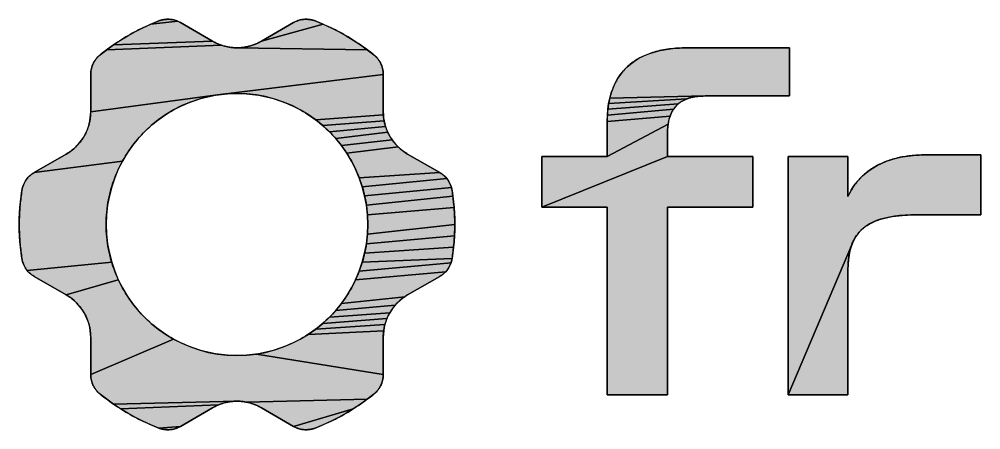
# Model space of a CAD drawing. Header units: millimetres. Extents: x 0 to 594, y 0 to 420.
# Drawn here: x 479.06 to 498.77, y 73.71 to 82.11 of the extents above; entities that cross this region are included whole.
import ezdxf

# ---------------------------------------------------------------- set-up
doc = ezdxf.new("R2010")
doc.units = ezdxf.units.MM
doc.header["$LTSCALE"] = 32.67
doc.layers.get('0').update_dxf_attribs({"linetype": 'CONTINUOUS'})

msp = doc.modelspace()

# ---------------------------------------------------------------- hatches: boundary and pattern name
at = {"linetype": 'CONTINUOUS'}
for points in [[(482.361, 82.041), (483.022, 81.66), (480.993, 81.587), (481.137, 81.683), (481.286, 81.773), (481.439, 81.857), (481.595, 81.936), (481.754, 82.008), (482.306, 82.069), (482.334, 82.056)], [(482.067, 82.108), (482.097, 82.11), (482.128, 82.109), (482.158, 82.107), (482.188, 82.103), (482.218, 82.097), (482.248, 82.09), (482.277, 82.08), (482.306, 82.069), (481.754, 82.008), (481.917, 82.075), (481.946, 82.085), (481.976, 82.094), (482.006, 82.1), (482.036, 82.105)], [(484.947, 82.11), (484.977, 82.108), (485.008, 82.105), (485.038, 82.1), (485.068, 82.094), (485.098, 82.085), (485.127, 82.075), (485.29, 82.008), (484.022, 81.66), (484.683, 82.041), (484.711, 82.056), (484.739, 82.069), (484.767, 82.08), (484.796, 82.09), (484.826, 82.097), (484.856, 82.103), (484.886, 82.107), (484.917, 82.109)], [(485.907, 81.683), (486.052, 81.587), (486.193, 81.486), (483.522, 81.526), (483.587, 81.528), (483.651, 81.534), (483.715, 81.545), (483.779, 81.559), (483.841, 81.578), (483.903, 81.601), (483.963, 81.629), (484.022, 81.66), (485.29, 82.008), (485.45, 81.936), (485.606, 81.857), (485.758, 81.773)], [(483.141, 81.601), (483.203, 81.578), (480.852, 81.486), (480.993, 81.587), (483.022, 81.66), (483.081, 81.629)], [(483.522, 81.526), (486.193, 81.486), (486.329, 81.379), (486.353, 81.359), (486.375, 81.338), (486.396, 81.315), (486.415, 81.292), (486.433, 81.267), (486.449, 81.241), (486.464, 81.215), (486.477, 81.187), (486.489, 81.159), (486.499, 81.13), (486.507, 81.101), (486.513, 81.071), (486.518, 81.041), (486.521, 81.01), (486.521, 80.979), (483.126, 80.561), (480.523, 80.217), (480.523, 80.979), (480.524, 81.01), (480.526, 81.041), (480.531, 81.071), (480.537, 81.101), (480.546, 81.13), (480.555, 81.159), (480.567, 81.187), (480.58, 81.215), (480.595, 81.241), (480.611, 81.267), (480.629, 81.292), (480.649, 81.315), (480.669, 81.338), (480.692, 81.359), (480.715, 81.379), (480.852, 81.486), (483.203, 81.578), (483.265, 81.559), (483.329, 81.545), (483.393, 81.534), (483.457, 81.528)], [(492.598, 81.521), (492.746, 81.524), (494.851, 81.524), (494.851, 80.539), (493.123, 80.539), (491.166, 80.494), (491.196, 80.601), (491.232, 80.702), (491.275, 80.798), (491.324, 80.888), (491.381, 80.973), (491.444, 81.052), (491.514, 81.126), (491.59, 81.193), (491.674, 81.255), (491.765, 81.31), (491.863, 81.359), (491.968, 81.403), (492.079, 81.439), (492.198, 81.47), (492.324, 81.493), (492.458, 81.51)], [(483.522, 80.59), (483.322, 80.583), (483.126, 80.561), (486.521, 80.979), (486.521, 80.217), (486.523, 80.154), (485.136, 80.05), (484.983, 80.158), (484.821, 80.255), (484.653, 80.341), (484.478, 80.415), (484.297, 80.476), (484.11, 80.525), (483.919, 80.561), (483.722, 80.583)], [(482.223, 80.255), (482.062, 80.158), (481.908, 80.05), (481.762, 79.932), (481.626, 79.804), (481.498, 79.667), (481.38, 79.522), (481.272, 79.368), (481.175, 79.207), (479.363, 78.969), (480.023, 79.351), (480.076, 79.384), (480.127, 79.42), (480.175, 79.459), (480.22, 79.5), (480.263, 79.544), (480.303, 79.591), (480.339, 79.64), (480.373, 79.691), (480.404, 79.743), (480.431, 79.798), (480.455, 79.854), (480.475, 79.912), (480.492, 79.971), (480.505, 80.031), (480.515, 80.092), (480.521, 80.154), (480.523, 80.217), (483.126, 80.561), (482.934, 80.525), (482.748, 80.476), (482.567, 80.415), (482.392, 80.341)], [(492.609, 80.406), (492.569, 80.376), (491.127, 80.266), (491.143, 80.383), (492.747, 80.48), (492.698, 80.458), (492.651, 80.434)], [(492.801, 80.498), (492.747, 80.48), (491.143, 80.383), (491.166, 80.494), (493.123, 80.539), (493.051, 80.537), (492.983, 80.532), (492.918, 80.524), (492.858, 80.512)], [(492.423, 80.177), (492.403, 80.128), (491.114, 80.017), (491.117, 80.144), (492.472, 80.266), (492.446, 80.223)], [(492.501, 80.305), (492.472, 80.266), (491.117, 80.144), (491.127, 80.266), (492.569, 80.376), (492.533, 80.342)], [(486.529, 80.092), (486.539, 80.031), (485.282, 79.932), (485.136, 80.05), (486.523, 80.154)], [(492.373, 80.022), (492.363, 79.965), (491.114, 79.303), (491.114, 80.017), (492.403, 80.128), (492.387, 80.077)], [(486.552, 79.971), (486.569, 79.912), (485.419, 79.804), (485.282, 79.932), (486.539, 80.031)], [(486.59, 79.854), (486.613, 79.798), (485.546, 79.667), (485.419, 79.804), (486.569, 79.912)], [(492.35, 79.776), (492.35, 79.303), (489.772, 78.26), (489.772, 79.303), (491.114, 79.303), (492.363, 79.965), (492.356, 79.905), (492.351, 79.842)], [(486.671, 79.691), (486.705, 79.64), (485.664, 79.522), (485.546, 79.667), (486.613, 79.798), (486.641, 79.743)], [(486.781, 79.544), (486.824, 79.5), (485.772, 79.368), (485.664, 79.522), (486.705, 79.64), (486.741, 79.591)], [(486.968, 79.384), (487.021, 79.351), (487.682, 78.969), (486.029, 78.863), (485.955, 79.038), (485.869, 79.207), (485.772, 79.368), (486.824, 79.5), (486.869, 79.459), (486.917, 79.42)], [(494.098, 79.303), (494.098, 78.26), (492.35, 78.26), (492.35, 74.417), (491.114, 74.417), (491.114, 78.26), (489.772, 78.26), (492.35, 79.303)], [(497.507, 79.329), (497.634, 79.332), (498.773, 79.332), (498.773, 78.106), (497.469, 78.106), (497.342, 78.104), (497.222, 78.098), (497.109, 78.089), (497.002, 78.076), (496.902, 78.06), (496.808, 78.039), (496.72, 78.015), (496.638, 77.987), (496.562, 77.955), (496.492, 77.919), (496.427, 77.879), (496.369, 77.835), (496.311, 77.783), (496.259, 77.726), (496.213, 77.663), (496.174, 77.596), (496.14, 77.524), (494.823, 74.417), (494.823, 79.303), (496.05, 79.303), (496.05, 78.482), (496.079, 78.542), (496.115, 78.608), (496.159, 78.678), (496.213, 78.752), (496.276, 78.827), (496.35, 78.902), (496.413, 78.958), (496.483, 79.012), (496.56, 79.064), (496.645, 79.113), (496.738, 79.159), (496.838, 79.201), (496.947, 79.238), (497.066, 79.27), (497.167, 79.292), (497.274, 79.309), (497.387, 79.321)], [(481.089, 79.038), (481.015, 78.863), (480.953, 78.682), (480.905, 78.496), (480.869, 78.304), (480.847, 78.108), (480.84, 77.908), (480.847, 77.707), (480.869, 77.511), (480.905, 77.32), (480.953, 77.133), (479.223, 76.964), (479.204, 76.989), (479.187, 77.014), (479.171, 77.04), (479.157, 77.067), (479.145, 77.095), (479.134, 77.123), (479.125, 77.153), (479.117, 77.183), (479.111, 77.213), (479.095, 77.327), (479.082, 77.441), (479.071, 77.557), (479.063, 77.673), (479.059, 77.79), (479.057, 77.908), (479.059, 78.025), (479.063, 78.142), (479.071, 78.259), (479.082, 78.374), (479.095, 78.488), (479.111, 78.602), (479.117, 78.633), (479.125, 78.663), (479.134, 78.692), (479.145, 78.721), (479.157, 78.748), (479.171, 78.775), (479.187, 78.801), (479.204, 78.827), (479.223, 78.851), (479.243, 78.874), (479.264, 78.895), (479.287, 78.916), (479.311, 78.935), (479.336, 78.953), (479.363, 78.969), (481.175, 79.207)], [(487.802, 78.874), (487.822, 78.851), (486.091, 78.682), (486.029, 78.863), (487.682, 78.969), (487.708, 78.953), (487.734, 78.935), (487.758, 78.916), (487.78, 78.895)], [(487.911, 78.692), (487.92, 78.663), (486.14, 78.496), (486.091, 78.682), (487.822, 78.851), (487.84, 78.827), (487.858, 78.801), (487.873, 78.775), (487.887, 78.748), (487.9, 78.721)], [(487.933, 78.602), (487.949, 78.488), (486.175, 78.304), (486.14, 78.496), (487.92, 78.663), (487.927, 78.633)], [(487.963, 78.374), (487.973, 78.259), (486.197, 78.108), (486.175, 78.304), (487.949, 78.488)], [(487.981, 78.142), (487.986, 78.025), (487.987, 77.908), (486.197, 77.707), (486.204, 77.908), (486.197, 78.108), (487.973, 78.259)], [(487.986, 77.79), (487.981, 77.673), (486.175, 77.511), (486.197, 77.707), (487.987, 77.908)], [(487.973, 77.557), (487.963, 77.441), (486.14, 77.32), (486.175, 77.511), (487.981, 77.673)], [(496.05, 76.985), (496.05, 74.417), (494.823, 74.417), (496.14, 77.524), (496.112, 77.447), (496.089, 77.365), (496.072, 77.278), (496.06, 77.186), (496.052, 77.088)], [(487.949, 77.327), (487.933, 77.213), (486.091, 77.133), (486.14, 77.32), (487.963, 77.441)], [(480.953, 77.133), (481.015, 76.952), (481.089, 76.777), (480.023, 76.465), (479.363, 76.846), (479.336, 76.862), (479.311, 76.88), (479.287, 76.899), (479.264, 76.92), (479.243, 76.941), (479.223, 76.964)], [(487.822, 76.964), (487.802, 76.941), (485.955, 76.777), (486.029, 76.952), (487.911, 77.123), (487.9, 77.095), (487.887, 77.067), (487.873, 77.04), (487.858, 77.014), (487.84, 76.989)], [(487.92, 77.153), (487.911, 77.123), (486.029, 76.952), (486.091, 77.133), (487.933, 77.213), (487.927, 77.183)], [(487.682, 76.846), (487.021, 76.465), (486.965, 76.429), (485.664, 76.293), (485.772, 76.447), (485.869, 76.608), (485.955, 76.777), (487.802, 76.941), (487.78, 76.92), (487.758, 76.899), (487.734, 76.88), (487.708, 76.862)], [(481.175, 76.608), (481.272, 76.447), (481.38, 76.293), (481.498, 76.148), (481.626, 76.011), (481.762, 75.883), (481.908, 75.765), (482.062, 75.657), (482.223, 75.56), (480.523, 74.837), (480.523, 75.599), (480.52, 75.665), (480.514, 75.731), (480.503, 75.796), (480.488, 75.86), (480.469, 75.922), (480.446, 75.983), (480.419, 76.042), (480.389, 76.099), (480.355, 76.154), (480.317, 76.206), (480.276, 76.256), (480.231, 76.304), (480.184, 76.349), (480.133, 76.391), (480.079, 76.429), (480.023, 76.465), (481.089, 76.777)], [(486.813, 76.304), (486.768, 76.256), (485.546, 76.148), (485.664, 76.293), (486.965, 76.429), (486.911, 76.391), (486.86, 76.349)], [(486.69, 76.154), (486.655, 76.099), (485.419, 76.011), (485.546, 76.148), (486.768, 76.256), (486.727, 76.206)], [(486.575, 75.922), (486.556, 75.86), (485.136, 75.765), (485.282, 75.883), (486.598, 75.983)], [(486.625, 76.042), (486.598, 75.983), (485.282, 75.883), (485.419, 76.011), (486.655, 76.099)], [(486.524, 75.665), (486.521, 75.599), (486.521, 74.837), (483.919, 75.254), (484.11, 75.29), (484.297, 75.339), (484.478, 75.4), (484.653, 75.475), (484.821, 75.56), (484.983, 75.657), (486.53, 75.731)], [(486.541, 75.796), (486.53, 75.731), (484.983, 75.657), (485.136, 75.765), (486.556, 75.86)], [(483.522, 75.225), (483.722, 75.233), (483.919, 75.254), (486.521, 74.837), (486.521, 74.805), (486.518, 74.775), (486.513, 74.744), (486.507, 74.714), (486.499, 74.685), (486.489, 74.656), (486.477, 74.628), (486.464, 74.601), (486.449, 74.574), (486.433, 74.548), (486.415, 74.524), (486.396, 74.5), (486.375, 74.477), (486.353, 74.456), (486.329, 74.436), (486.193, 74.329), (483.715, 74.271), (483.651, 74.281), (483.587, 74.287), (483.522, 74.29), (480.993, 74.228), (480.852, 74.329), (480.715, 74.436), (480.692, 74.456), (480.669, 74.477), (480.649, 74.5), (480.629, 74.524), (480.611, 74.548), (480.595, 74.574), (480.58, 74.601), (480.567, 74.628), (480.555, 74.656), (480.546, 74.685), (480.537, 74.714), (480.531, 74.744), (480.526, 74.775), (480.524, 74.805), (480.523, 74.837), (482.223, 75.56), (482.392, 75.475), (482.567, 75.4), (482.748, 75.339), (482.934, 75.29), (483.126, 75.254), (483.322, 75.233)], [(483.715, 74.271), (486.193, 74.329), (486.052, 74.228), (485.907, 74.133), (484.683, 73.774), (484.022, 74.156), (483.963, 74.187), (483.903, 74.214), (483.841, 74.237), (483.779, 74.256)], [(483.203, 74.237), (483.141, 74.214), (481.137, 74.133), (480.993, 74.228), (483.522, 74.29), (483.457, 74.287), (483.393, 74.281), (483.329, 74.271), (483.265, 74.256)], [(483.022, 74.156), (482.361, 73.774), (481.917, 73.74), (481.754, 73.807), (481.595, 73.879), (481.439, 73.958), (481.286, 74.042), (481.137, 74.133), (483.141, 74.214), (483.081, 74.187)], [(485.29, 73.807), (485.127, 73.74), (485.098, 73.73), (485.068, 73.722), (485.038, 73.715), (485.008, 73.71), (484.977, 73.707), (484.947, 73.705), (484.917, 73.706), (484.886, 73.708), (484.856, 73.712), (484.826, 73.718), (484.796, 73.725), (484.767, 73.735), (484.739, 73.746), (484.711, 73.759), (484.683, 73.774), (485.907, 74.133), (485.758, 74.042), (485.606, 73.958), (485.45, 73.879)], [(482.306, 73.746), (482.277, 73.735), (482.248, 73.725), (482.218, 73.718), (482.188, 73.712), (482.158, 73.708), (482.128, 73.706), (482.097, 73.705), (482.067, 73.707), (482.036, 73.71), (482.006, 73.715), (481.976, 73.722), (481.946, 73.73), (481.917, 73.74), (482.361, 73.774), (482.334, 73.759)]]:
    msp.add_hatch(color=7, dxfattribs=at).paths.add_polyline_path(points)

# ---------------------------------------------------------------- linework, layer by layer
at = {"color": 7, "linetype": 'CONTINUOUS'}
for p, q in [((483.022, 81.66), (482.361, 82.041)), ((484.683, 82.041), (484.022, 81.66)), ((494.851, 81.524), (492.746, 81.524)), ((494.851, 80.539), (494.851, 81.524)), ((480.523, 80.979), (480.523, 80.217)), ((486.521, 80.217), (486.521, 80.979)), ((493.123, 80.539), (494.851, 80.539)), ((491.114, 80.017), (491.114, 79.303)), ((492.35, 79.303), (492.35, 79.776)), ((480.023, 79.351), (479.363, 78.969)), ((487.682, 78.969), (487.021, 79.351)), ((491.114, 79.303), (489.772, 79.303)), ((489.772, 79.303), (489.772, 78.26)), ((494.098, 79.303), (492.35, 79.303)), ((494.098, 78.26), (494.098, 79.303)), ((496.05, 79.303), (494.823, 79.303)), ((494.823, 79.303), (494.823, 74.417)), ((496.05, 78.482), (496.05, 79.303)), ((498.773, 79.332), (497.634, 79.332)), ((498.773, 78.106), (498.773, 79.332)), ((489.772, 78.26), (491.114, 78.26)), ((491.114, 78.26), (491.114, 74.417)), ((492.35, 78.26), (494.098, 78.26)), ((492.35, 74.417), (492.35, 78.26)), ((497.469, 78.106), (498.773, 78.106)), ((496.05, 74.417), (496.05, 76.985)), ((479.363, 76.846), (480.023, 76.465)), ((487.021, 76.465), (487.682, 76.846)), ((480.523, 75.599), (480.523, 74.837)), ((486.521, 74.837), (486.521, 75.599)), ((491.114, 74.417), (492.35, 74.417)), ((494.823, 74.417), (496.05, 74.417)), ((482.361, 73.774), (483.022, 74.156)), ((484.022, 74.156), (484.683, 73.774))]:
    msp.add_line(p, q, dxfattribs=at)
for points in [[(481.917, 82.075), (481.87, 82.056), (481.823, 82.038), (481.777, 82.018), (481.731, 81.998), (481.685, 81.978), (481.64, 81.957), (481.595, 81.936), (481.55, 81.914), (481.505, 81.892), (481.461, 81.869), (481.417, 81.846), (481.373, 81.822), (481.329, 81.798), (481.286, 81.773), (481.243, 81.748), (481.201, 81.722), (481.158, 81.696), (481.117, 81.669), (481.075, 81.642), (481.034, 81.615), (480.993, 81.587), (480.952, 81.559), (480.912, 81.53), (480.872, 81.501), (480.832, 81.471), (480.793, 81.441), (480.754, 81.41), (480.715, 81.379)], [(482.361, 82.041), (483.022, 81.66), (480.993, 81.587), (481.137, 81.683), (481.286, 81.773), (481.439, 81.857), (481.595, 81.936), (481.754, 82.008), (482.306, 82.069), (482.334, 82.056), (482.361, 82.041)], [(482.067, 82.108), (482.097, 82.11), (482.128, 82.109), (482.158, 82.107), (482.188, 82.103), (482.218, 82.097), (482.248, 82.09), (482.277, 82.08), (482.306, 82.069), (481.754, 82.008), (481.917, 82.075), (481.946, 82.085), (481.976, 82.094), (482.006, 82.1), (482.036, 82.105), (482.067, 82.108)], [(482.361, 82.041), (482.353, 82.046), (482.344, 82.051), (482.336, 82.055), (482.327, 82.059), (482.318, 82.063), (482.309, 82.067), (482.3, 82.071), (482.291, 82.075), (482.282, 82.078), (482.273, 82.081), (482.264, 82.084), (482.255, 82.087), (482.246, 82.09), (482.237, 82.093), (482.228, 82.095), (482.218, 82.097), (482.209, 82.099), (482.2, 82.101), (482.19, 82.103), (482.181, 82.104), (482.171, 82.105), (482.162, 82.107), (482.152, 82.108), (482.143, 82.108), (482.133, 82.109), (482.124, 82.109), (482.114, 82.11), (482.105, 82.11), (482.095, 82.11), (482.086, 82.109), (482.076, 82.109), (482.067, 82.108), (482.057, 82.108), (482.048, 82.107), (482.038, 82.106), (482.029, 82.104), (482.019, 82.103), (482.01, 82.101), (482, 82.099), (481.991, 82.097), (481.982, 82.095), (481.972, 82.093), (481.963, 82.09), (481.954, 82.087), (481.944, 82.085), (481.935, 82.081), (481.926, 82.078), (481.917, 82.075)], [(484.947, 82.11), (484.977, 82.108), (485.008, 82.105), (485.038, 82.1), (485.068, 82.094), (485.098, 82.085), (485.127, 82.075), (485.29, 82.008), (484.022, 81.66), (484.683, 82.041), (484.711, 82.056), (484.739, 82.069), (484.767, 82.08), (484.796, 82.09), (484.826, 82.097), (484.856, 82.103), (484.886, 82.107), (484.917, 82.109), (484.947, 82.11)], [(485.127, 82.075), (485.118, 82.078), (485.109, 82.081), (485.1, 82.085), (485.091, 82.087), (485.081, 82.09), (485.072, 82.093), (485.063, 82.095), (485.053, 82.097), (485.044, 82.099), (485.034, 82.101), (485.025, 82.103), (485.015, 82.104), (485.006, 82.106), (484.997, 82.107), (484.987, 82.108), (484.977, 82.108), (484.968, 82.109), (484.958, 82.109), (484.949, 82.11), (484.939, 82.11), (484.93, 82.11), (484.92, 82.109), (484.911, 82.109), (484.901, 82.108), (484.892, 82.108), (484.882, 82.107), (484.873, 82.105), (484.863, 82.104), (484.854, 82.103), (484.845, 82.101), (484.835, 82.099), (484.826, 82.097), (484.817, 82.095), (484.808, 82.093), (484.798, 82.09), (484.789, 82.087), (484.78, 82.084), (484.771, 82.081), (484.762, 82.078), (484.753, 82.075), (484.744, 82.071), (484.735, 82.067), (484.726, 82.063), (484.718, 82.059), (484.709, 82.055), (484.7, 82.051), (484.692, 82.046), (484.683, 82.041)], [(486.329, 81.379), (486.291, 81.41), (486.252, 81.441), (486.212, 81.471), (486.173, 81.501), (486.133, 81.53), (486.092, 81.559), (486.052, 81.587), (486.011, 81.615), (485.969, 81.642), (485.928, 81.669), (485.886, 81.696), (485.844, 81.722), (485.801, 81.748), (485.758, 81.773), (485.715, 81.798), (485.671, 81.822), (485.628, 81.846), (485.584, 81.869), (485.539, 81.892), (485.495, 81.914), (485.45, 81.936), (485.404, 81.957), (485.359, 81.978), (485.313, 81.998), (485.267, 82.018), (485.221, 82.038), (485.174, 82.056), (485.127, 82.075)], [(485.907, 81.683), (486.052, 81.587), (486.193, 81.486), (483.522, 81.526), (483.587, 81.528), (483.651, 81.534), (483.715, 81.545), (483.779, 81.559), (483.841, 81.578), (483.903, 81.601), (483.963, 81.629), (484.022, 81.66), (485.29, 82.008), (485.45, 81.936), (485.606, 81.857), (485.758, 81.773), (485.907, 81.683)], [(483.141, 81.601), (483.203, 81.578), (480.852, 81.486), (480.993, 81.587), (483.022, 81.66), (483.081, 81.629), (483.141, 81.601)], [(484.022, 81.66), (484.004, 81.65), (483.987, 81.64), (483.969, 81.631), (483.951, 81.622), (483.933, 81.614), (483.914, 81.606), (483.896, 81.598), (483.877, 81.591), (483.859, 81.584), (483.84, 81.578), (483.821, 81.572), (483.802, 81.566), (483.783, 81.561), (483.764, 81.556), (483.745, 81.551), (483.726, 81.547), (483.707, 81.543), (483.688, 81.54), (483.668, 81.537), (483.649, 81.534), (483.629, 81.532), (483.61, 81.53), (483.59, 81.528), (483.571, 81.527), (483.551, 81.526), (483.532, 81.526), (483.512, 81.526), (483.493, 81.526), (483.473, 81.527), (483.454, 81.528), (483.434, 81.53), (483.415, 81.532), (483.395, 81.534), (483.376, 81.537), (483.357, 81.54), (483.337, 81.543), (483.318, 81.547), (483.299, 81.551), (483.28, 81.556), (483.261, 81.561), (483.242, 81.566), (483.223, 81.572), (483.204, 81.578), (483.185, 81.584), (483.167, 81.591), (483.148, 81.598), (483.13, 81.606), (483.112, 81.614), (483.093, 81.622), (483.075, 81.631), (483.058, 81.64), (483.04, 81.65), (483.022, 81.66)], [(483.522, 81.526), (486.193, 81.486), (486.329, 81.379), (486.353, 81.359), (486.375, 81.338), (486.396, 81.315), (486.415, 81.292), (486.433, 81.267), (486.449, 81.241), (486.464, 81.215), (486.477, 81.187), (486.489, 81.159), (486.499, 81.13), (486.507, 81.101), (486.513, 81.071), (486.518, 81.041), (486.521, 81.01), (486.521, 80.979), (483.126, 80.561), (480.523, 80.217), (480.523, 80.979), (480.524, 81.01), (480.526, 81.041), (480.531, 81.071), (480.537, 81.101), (480.546, 81.13), (480.555, 81.159), (480.567, 81.187), (480.58, 81.215), (480.595, 81.241), (480.611, 81.267), (480.629, 81.292), (480.649, 81.315), (480.669, 81.338), (480.692, 81.359), (480.715, 81.379), (480.852, 81.486), (483.203, 81.578), (483.265, 81.559), (483.329, 81.545), (483.393, 81.534), (483.457, 81.528), (483.522, 81.526)], [(492.746, 81.524), (492.699, 81.524), (492.652, 81.523), (492.607, 81.521), (492.561, 81.519), (492.517, 81.516), (492.473, 81.512), (492.431, 81.507), (492.388, 81.502), (492.347, 81.497), (492.306, 81.49), (492.266, 81.483), (492.227, 81.476), (492.188, 81.467), (492.15, 81.458), (492.113, 81.449), (492.076, 81.438), (492.04, 81.427), (492.005, 81.416), (491.971, 81.404), (491.937, 81.391), (491.904, 81.377), (491.871, 81.363), (491.84, 81.349), (491.809, 81.333), (491.779, 81.318), (491.749, 81.301), (491.72, 81.284), (491.692, 81.266), (491.664, 81.248), (491.638, 81.229), (491.611, 81.21), (491.586, 81.189), (491.561, 81.169), (491.537, 81.147), (491.514, 81.126), (491.491, 81.103), (491.469, 81.08), (491.447, 81.057), (491.427, 81.032), (491.407, 81.008), (491.387, 80.982), (491.369, 80.957), (491.351, 80.93), (491.333, 80.903), (491.317, 80.876), (491.301, 80.848), (491.285, 80.819), (491.271, 80.79), (491.257, 80.76), (491.243, 80.73), (491.231, 80.699), (491.219, 80.668), (491.207, 80.636), (491.197, 80.604), (491.187, 80.571), (491.177, 80.538), (491.168, 80.504), (491.16, 80.469), (491.153, 80.434), (491.146, 80.399), (491.14, 80.363), (491.135, 80.326), (491.13, 80.29), (491.126, 80.252), (491.122, 80.214), (491.119, 80.176), (491.117, 80.137), (491.115, 80.098), (491.114, 80.058), (491.114, 80.017)], [(492.598, 81.521), (492.746, 81.524), (494.851, 81.524), (494.851, 80.539), (493.123, 80.539), (491.166, 80.494), (491.196, 80.601), (491.232, 80.702), (491.275, 80.798), (491.324, 80.888), (491.381, 80.973), (491.444, 81.052), (491.514, 81.126), (491.59, 81.193), (491.674, 81.255), (491.765, 81.31), (491.863, 81.359), (491.968, 81.403), (492.079, 81.439), (492.198, 81.47), (492.324, 81.493), (492.458, 81.51), (492.598, 81.521)], [(480.715, 81.379), (480.708, 81.373), (480.7, 81.367), (480.693, 81.361), (480.686, 81.354), (480.679, 81.347), (480.672, 81.341), (480.665, 81.334), (480.659, 81.327), (480.652, 81.32), (480.646, 81.312), (480.64, 81.305), (480.634, 81.298), (480.628, 81.29), (480.622, 81.282), (480.617, 81.275), (480.611, 81.267), (480.606, 81.259), (480.601, 81.251), (480.596, 81.243), (480.591, 81.235), (480.586, 81.226), (480.582, 81.218), (480.578, 81.21), (480.573, 81.201), (480.569, 81.192), (480.565, 81.184), (480.562, 81.175), (480.558, 81.166), (480.555, 81.157), (480.552, 81.148), (480.548, 81.139), (480.546, 81.13), (480.543, 81.121), (480.54, 81.112), (480.538, 81.103), (480.536, 81.094), (480.534, 81.084), (480.532, 81.075), (480.53, 81.065), (480.528, 81.056), (480.527, 81.046), (480.526, 81.037), (480.525, 81.027), (480.524, 81.018), (480.523, 81.008), (480.523, 80.998), (480.523, 80.988), (480.523, 80.979)], [(486.521, 80.979), (486.521, 80.988), (486.521, 80.998), (486.521, 81.008), (486.52, 81.018), (486.519, 81.027), (486.518, 81.037), (486.517, 81.046), (486.516, 81.056), (486.514, 81.065), (486.512, 81.075), (486.511, 81.084), (486.508, 81.094), (486.506, 81.103), (486.504, 81.112), (486.501, 81.121), (486.499, 81.13), (486.496, 81.139), (486.493, 81.148), (486.489, 81.157), (486.486, 81.166), (486.482, 81.175), (486.479, 81.184), (486.475, 81.192), (486.471, 81.201), (486.467, 81.21), (486.462, 81.218), (486.458, 81.226), (486.453, 81.235), (486.448, 81.243), (486.443, 81.251), (486.438, 81.259), (486.433, 81.267), (486.428, 81.275), (486.422, 81.282), (486.416, 81.29), (486.41, 81.298), (486.404, 81.305), (486.398, 81.312), (486.392, 81.32), (486.386, 81.327), (486.379, 81.334), (486.372, 81.341), (486.365, 81.347), (486.359, 81.354), (486.351, 81.361), (486.344, 81.367), (486.337, 81.373), (486.329, 81.379)], [(483.522, 80.59), (483.322, 80.583), (483.126, 80.561), (486.521, 80.979), (486.521, 80.217), (486.523, 80.154), (485.136, 80.05), (484.983, 80.158), (484.821, 80.255), (484.653, 80.341), (484.478, 80.415), (484.297, 80.476), (484.11, 80.525), (483.919, 80.561), (483.722, 80.583), (483.522, 80.59)], [(482.223, 80.255), (482.062, 80.158), (481.908, 80.05), (481.762, 79.932), (481.626, 79.804), (481.498, 79.667), (481.38, 79.522), (481.272, 79.368), (481.175, 79.207), (479.363, 78.969), (480.023, 79.351), (480.076, 79.384), (480.127, 79.42), (480.175, 79.459), (480.22, 79.5), (480.263, 79.544), (480.303, 79.591), (480.339, 79.64), (480.373, 79.691), (480.404, 79.743), (480.431, 79.798), (480.455, 79.854), (480.475, 79.912), (480.492, 79.971), (480.505, 80.031), (480.515, 80.092), (480.521, 80.154), (480.523, 80.217), (483.126, 80.561), (482.934, 80.525), (482.748, 80.476), (482.567, 80.415), (482.392, 80.341), (482.223, 80.255)], [(480.84, 77.908), (480.841, 77.972), (480.843, 78.036), (480.847, 78.099), (480.852, 78.162), (480.858, 78.225), (480.866, 78.287), (480.876, 78.349), (480.887, 78.41), (480.899, 78.471), (480.913, 78.531), (480.928, 78.591), (480.944, 78.65), (480.962, 78.709), (480.98, 78.767), (481.001, 78.824), (481.022, 78.881), (481.045, 78.938), (481.069, 78.993), (481.094, 79.048), (481.12, 79.103), (481.148, 79.156), (481.176, 79.209), (481.206, 79.261), (481.237, 79.313), (481.269, 79.364), (481.302, 79.413), (481.336, 79.463), (481.372, 79.511), (481.408, 79.558), (481.445, 79.605), (481.484, 79.651), (481.523, 79.696), (481.563, 79.74), (481.605, 79.783), (481.647, 79.825), (481.69, 79.867), (481.734, 79.907), (481.779, 79.946), (481.825, 79.985), (481.871, 80.022), (481.919, 80.058), (481.967, 80.093), (482.016, 80.128), (482.066, 80.161), (482.117, 80.193), (482.168, 80.224), (482.221, 80.254), (482.274, 80.282), (482.327, 80.31), (482.382, 80.336), (482.437, 80.361), (482.492, 80.385), (482.548, 80.408), (482.605, 80.429), (482.663, 80.449), (482.721, 80.468), (482.78, 80.486), (482.839, 80.502), (482.899, 80.517), (482.959, 80.531), (483.02, 80.543), (483.081, 80.554), (483.143, 80.563), (483.205, 80.571), (483.268, 80.578), (483.331, 80.583), (483.394, 80.587), (483.458, 80.589), (483.522, 80.59)], [(483.522, 80.59), (483.586, 80.589), (483.65, 80.587), (483.714, 80.583), (483.777, 80.578), (483.84, 80.571), (483.902, 80.563), (483.963, 80.554), (484.025, 80.543), (484.086, 80.531), (484.146, 80.517), (484.206, 80.502), (484.265, 80.486), (484.323, 80.468), (484.382, 80.449), (484.439, 80.429), (484.496, 80.408), (484.552, 80.385), (484.608, 80.361), (484.663, 80.336), (484.717, 80.31), (484.771, 80.282), (484.824, 80.254), (484.876, 80.224), (484.927, 80.193), (484.978, 80.161), (485.028, 80.128), (485.077, 80.093), (485.125, 80.058), (485.173, 80.022), (485.22, 79.985), (485.265, 79.946), (485.31, 79.907), (485.354, 79.867), (485.398, 79.825), (485.44, 79.783), (485.481, 79.74), (485.521, 79.696), (485.561, 79.651), (485.599, 79.605), (485.636, 79.558), (485.673, 79.511), (485.708, 79.463), (485.742, 79.413), (485.775, 79.364), (485.807, 79.313), (485.838, 79.261), (485.868, 79.209), (485.897, 79.156), (485.924, 79.103), (485.95, 79.048), (485.975, 78.993), (485.999, 78.938), (486.022, 78.881), (486.044, 78.824), (486.064, 78.767), (486.083, 78.709), (486.1, 78.65), (486.116, 78.591), (486.131, 78.531), (486.145, 78.471), (486.157, 78.41), (486.168, 78.349), (486.178, 78.287), (486.186, 78.225), (486.192, 78.162), (486.198, 78.099), (486.201, 78.036), (486.204, 77.972), (486.204, 77.908)], [(492.609, 80.406), (492.569, 80.376), (491.127, 80.266), (491.143, 80.383), (492.747, 80.48), (492.698, 80.458), (492.651, 80.434), (492.609, 80.406)], [(492.801, 80.498), (492.747, 80.48), (491.143, 80.383), (491.166, 80.494), (493.123, 80.539), (493.051, 80.537), (492.983, 80.532), (492.918, 80.524), (492.858, 80.512), (492.801, 80.498)], [(492.35, 79.776), (492.35, 79.797), (492.351, 79.817), (492.351, 79.837), (492.352, 79.857), (492.353, 79.877), (492.355, 79.896), (492.357, 79.915), (492.359, 79.934), (492.361, 79.952), (492.364, 79.971), (492.367, 79.989), (492.37, 80.006), (492.374, 80.024), (492.378, 80.041), (492.382, 80.058), (492.386, 80.075), (492.391, 80.091), (492.396, 80.107), (492.401, 80.123), (492.407, 80.138), (492.413, 80.153), (492.419, 80.168), (492.426, 80.183), (492.432, 80.197), (492.44, 80.212), (492.447, 80.225), (492.455, 80.239), (492.463, 80.252), (492.471, 80.265), (492.48, 80.278), (492.489, 80.29), (492.498, 80.302), (492.508, 80.314), (492.518, 80.325), (492.528, 80.337), (492.539, 80.348), (492.55, 80.358), (492.561, 80.368), (492.573, 80.379), (492.584, 80.388), (492.597, 80.398), (492.609, 80.407), (492.622, 80.416), (492.635, 80.424), (492.649, 80.432), (492.663, 80.44), (492.677, 80.448), (492.692, 80.455), (492.707, 80.462), (492.722, 80.469), (492.737, 80.476), (492.753, 80.482), (492.77, 80.488), (492.786, 80.493), (492.803, 80.498), (492.82, 80.503), (492.838, 80.508), (492.856, 80.512), (492.874, 80.516), (492.893, 80.52), (492.912, 80.523), (492.932, 80.526), (492.951, 80.529), (492.972, 80.531), (492.992, 80.533), (493.013, 80.535), (493.034, 80.536), (493.056, 80.537), (493.078, 80.538), (493.1, 80.539), (493.123, 80.539)], [(492.423, 80.177), (492.403, 80.128), (491.114, 80.017), (491.117, 80.144), (492.472, 80.266), (492.446, 80.223), (492.423, 80.177)], [(492.501, 80.305), (492.472, 80.266), (491.117, 80.144), (491.127, 80.266), (492.569, 80.376), (492.533, 80.342), (492.501, 80.305)], [(480.523, 80.217), (480.522, 80.196), (480.522, 80.176), (480.521, 80.156), (480.519, 80.136), (480.518, 80.116), (480.515, 80.097), (480.513, 80.077), (480.51, 80.057), (480.507, 80.038), (480.503, 80.018), (480.499, 79.999), (480.494, 79.98), (480.489, 79.961), (480.484, 79.942), (480.478, 79.923), (480.473, 79.904), (480.466, 79.885), (480.46, 79.867), (480.452, 79.849), (480.445, 79.831), (480.437, 79.813), (480.429, 79.795), (480.421, 79.777), (480.412, 79.76), (480.403, 79.742), (480.394, 79.725), (480.384, 79.708), (480.374, 79.692), (480.363, 79.675), (480.352, 79.659), (480.341, 79.643), (480.33, 79.627), (480.318, 79.611), (480.306, 79.595), (480.294, 79.58), (480.281, 79.565), (480.268, 79.55), (480.255, 79.536), (480.242, 79.522), (480.228, 79.508), (480.214, 79.494), (480.199, 79.48), (480.185, 79.467), (480.17, 79.454), (480.154, 79.442), (480.139, 79.429), (480.123, 79.417), (480.107, 79.405), (480.091, 79.394), (480.074, 79.383), (480.057, 79.372), (480.04, 79.361), (480.023, 79.351)], [(486.529, 80.092), (486.539, 80.031), (485.282, 79.932), (485.136, 80.05), (486.523, 80.154), (486.529, 80.092)], [(487.021, 79.351), (487.004, 79.361), (486.987, 79.372), (486.97, 79.383), (486.953, 79.394), (486.937, 79.405), (486.921, 79.417), (486.905, 79.429), (486.89, 79.442), (486.875, 79.454), (486.86, 79.467), (486.845, 79.48), (486.83, 79.494), (486.816, 79.508), (486.803, 79.522), (486.789, 79.536), (486.776, 79.55), (486.763, 79.565), (486.75, 79.58), (486.738, 79.595), (486.726, 79.611), (486.714, 79.627), (486.703, 79.643), (486.692, 79.659), (486.681, 79.675), (486.671, 79.692), (486.66, 79.708), (486.651, 79.725), (486.641, 79.742), (486.632, 79.76), (486.623, 79.777), (486.615, 79.795), (486.607, 79.813), (486.599, 79.831), (486.592, 79.849), (486.585, 79.867), (486.578, 79.885), (486.572, 79.904), (486.566, 79.923), (486.56, 79.942), (486.555, 79.961), (486.55, 79.98), (486.545, 79.999), (486.541, 80.018), (486.538, 80.038), (486.534, 80.057), (486.531, 80.077), (486.529, 80.097), (486.527, 80.116), (486.525, 80.136), (486.523, 80.156), (486.522, 80.176), (486.522, 80.196), (486.521, 80.217)], [(492.373, 80.022), (492.363, 79.965), (491.114, 79.303), (491.114, 80.017), (492.403, 80.128), (492.387, 80.077), (492.373, 80.022)], [(486.552, 79.971), (486.569, 79.912), (485.419, 79.804), (485.282, 79.932), (486.539, 80.031), (486.552, 79.971)], [(486.59, 79.854), (486.613, 79.798), (485.546, 79.667), (485.419, 79.804), (486.569, 79.912), (486.59, 79.854)], [(492.35, 79.776), (492.35, 79.303), (489.772, 78.26), (489.772, 79.303), (491.114, 79.303), (492.363, 79.965), (492.356, 79.905), (492.351, 79.842), (492.35, 79.776)], [(486.671, 79.691), (486.705, 79.64), (485.664, 79.522), (485.546, 79.667), (486.613, 79.798), (486.641, 79.743), (486.671, 79.691)], [(486.781, 79.544), (486.824, 79.5), (485.772, 79.368), (485.664, 79.522), (486.705, 79.64), (486.741, 79.591), (486.781, 79.544)], [(486.968, 79.384), (487.021, 79.351), (487.682, 78.969), (486.029, 78.863), (485.955, 79.038), (485.869, 79.207), (485.772, 79.368), (486.824, 79.5), (486.869, 79.459), (486.917, 79.42), (486.968, 79.384)], [(494.098, 79.303), (494.098, 78.26), (492.35, 78.26), (492.35, 74.417), (491.114, 74.417), (491.114, 78.26), (489.772, 78.26), (492.35, 79.303), (494.098, 79.303)], [(497.507, 79.329), (497.634, 79.332), (498.773, 79.332), (498.773, 78.106), (497.469, 78.106), (497.342, 78.104), (497.222, 78.098), (497.109, 78.089), (497.002, 78.076), (496.902, 78.06), (496.808, 78.039), (496.72, 78.015), (496.638, 77.987), (496.562, 77.955), (496.492, 77.919), (496.427, 77.879), (496.369, 77.835), (496.311, 77.783), (496.259, 77.726), (496.213, 77.663), (496.174, 77.596), (496.14, 77.524), (494.823, 74.417), (494.823, 79.303), (496.05, 79.303), (496.05, 78.482), (496.079, 78.542), (496.115, 78.608), (496.159, 78.678), (496.213, 78.752), (496.276, 78.827), (496.35, 78.902), (496.413, 78.958), (496.483, 79.012), (496.56, 79.064), (496.645, 79.113), (496.738, 79.159), (496.838, 79.201), (496.947, 79.238), (497.066, 79.27), (497.167, 79.292), (497.274, 79.309), (497.387, 79.321), (497.507, 79.329)], [(497.634, 79.332), (497.593, 79.332), (497.554, 79.331), (497.515, 79.329), (497.477, 79.328), (497.439, 79.325), (497.402, 79.323), (497.366, 79.319), (497.33, 79.316), (497.295, 79.311), (497.26, 79.307), (497.226, 79.302), (497.193, 79.296), (497.16, 79.29), (497.128, 79.284), (497.097, 79.277), (497.066, 79.27), (497.031, 79.262), (496.997, 79.253), (496.964, 79.243), (496.931, 79.233), (496.9, 79.223), (496.869, 79.212), (496.838, 79.201), (496.809, 79.19), (496.78, 79.178), (496.751, 79.166), (496.724, 79.153), (496.697, 79.14), (496.671, 79.127), (496.645, 79.113), (496.616, 79.097), (496.588, 79.081), (496.56, 79.064), (496.534, 79.047), (496.508, 79.03), (496.483, 79.012), (496.459, 78.994), (496.436, 78.976), (496.413, 78.958), (496.391, 78.939), (496.37, 78.921), (496.35, 78.902), (496.329, 78.882), (496.308, 78.861), (496.289, 78.841), (496.27, 78.82), (496.252, 78.8), (496.234, 78.779), (496.218, 78.759), (496.202, 78.738), (496.187, 78.718), (496.173, 78.698), (496.159, 78.678), (496.146, 78.659), (496.134, 78.639), (496.122, 78.62), (496.111, 78.601), (496.101, 78.583), (496.091, 78.565), (496.082, 78.548), (496.073, 78.53), (496.065, 78.514), (496.057, 78.498), (496.05, 78.482)], [(481.089, 79.038), (481.015, 78.863), (480.953, 78.682), (480.905, 78.496), (480.869, 78.304), (480.847, 78.108), (480.84, 77.908), (480.847, 77.707), (480.869, 77.511), (480.905, 77.32), (480.953, 77.133), (479.223, 76.964), (479.204, 76.989), (479.187, 77.014), (479.171, 77.04), (479.157, 77.067), (479.145, 77.095), (479.134, 77.123), (479.125, 77.153), (479.117, 77.183), (479.111, 77.213), (479.095, 77.327), (479.082, 77.441), (479.071, 77.557), (479.063, 77.673), (479.059, 77.79), (479.057, 77.908), (479.059, 78.025), (479.063, 78.142), (479.071, 78.259), (479.082, 78.374), (479.095, 78.488), (479.111, 78.602), (479.117, 78.633), (479.125, 78.663), (479.134, 78.692), (479.145, 78.721), (479.157, 78.748), (479.171, 78.775), (479.187, 78.801), (479.204, 78.827), (479.223, 78.851), (479.243, 78.874), (479.264, 78.895), (479.287, 78.916), (479.311, 78.935), (479.336, 78.953), (479.363, 78.969), (481.175, 79.207), (481.089, 79.038)], [(479.363, 78.969), (479.354, 78.964), (479.346, 78.959), (479.338, 78.954), (479.33, 78.949), (479.322, 78.943), (479.314, 78.937), (479.306, 78.932), (479.299, 78.926), (479.291, 78.92), (479.284, 78.913), (479.277, 78.907), (479.27, 78.901), (479.263, 78.894), (479.256, 78.887), (479.249, 78.881), (479.243, 78.874), (479.236, 78.867), (479.23, 78.859), (479.224, 78.852), (479.218, 78.845), (479.212, 78.837), (479.206, 78.83), (479.201, 78.822), (479.195, 78.814), (479.19, 78.806), (479.185, 78.798), (479.18, 78.79), (479.175, 78.782), (479.17, 78.774), (479.166, 78.765), (479.161, 78.757), (479.157, 78.748), (479.153, 78.74), (479.149, 78.731), (479.145, 78.722), (479.142, 78.713), (479.138, 78.705), (479.135, 78.696), (479.132, 78.686), (479.129, 78.677), (479.126, 78.668), (479.124, 78.659), (479.121, 78.65), (479.119, 78.64), (479.117, 78.631), (479.115, 78.621), (479.113, 78.612), (479.111, 78.602)], [(487.802, 78.874), (487.822, 78.851), (486.091, 78.682), (486.029, 78.863), (487.682, 78.969), (487.708, 78.953), (487.734, 78.935), (487.758, 78.916), (487.78, 78.895), (487.802, 78.874)], [(487.933, 78.602), (487.931, 78.612), (487.929, 78.621), (487.928, 78.631), (487.925, 78.64), (487.923, 78.65), (487.921, 78.659), (487.918, 78.668), (487.915, 78.677), (487.912, 78.686), (487.909, 78.696), (487.906, 78.705), (487.903, 78.713), (487.899, 78.722), (487.895, 78.731), (487.891, 78.74), (487.887, 78.748), (487.883, 78.757), (487.879, 78.765), (487.874, 78.774), (487.869, 78.782), (487.865, 78.79), (487.86, 78.798), (487.854, 78.806), (487.849, 78.814), (487.844, 78.822), (487.838, 78.83), (487.832, 78.837), (487.827, 78.845), (487.821, 78.852), (487.814, 78.859), (487.808, 78.867), (487.802, 78.874), (487.795, 78.881), (487.789, 78.887), (487.782, 78.894), (487.775, 78.901), (487.768, 78.907), (487.761, 78.913), (487.753, 78.92), (487.746, 78.926), (487.738, 78.932), (487.731, 78.937), (487.723, 78.943), (487.715, 78.949), (487.707, 78.954), (487.699, 78.959), (487.69, 78.964), (487.682, 78.969)], [(487.911, 78.692), (487.92, 78.663), (486.14, 78.496), (486.091, 78.682), (487.822, 78.851), (487.84, 78.827), (487.858, 78.801), (487.873, 78.775), (487.887, 78.748), (487.9, 78.721), (487.911, 78.692)], [(479.111, 78.602), (479.106, 78.566), (479.101, 78.53), (479.096, 78.494), (479.091, 78.458), (479.087, 78.422), (479.083, 78.386), (479.079, 78.35), (479.076, 78.313), (479.073, 78.277), (479.07, 78.24), (479.067, 78.204), (479.065, 78.167), (479.063, 78.13), (479.061, 78.093), (479.06, 78.056), (479.059, 78.019), (479.058, 77.982), (479.058, 77.945), (479.057, 77.908)], [(487.933, 78.602), (487.949, 78.488), (486.175, 78.304), (486.14, 78.496), (487.92, 78.663), (487.927, 78.633), (487.933, 78.602)], [(487.963, 78.374), (487.973, 78.259), (486.197, 78.108), (486.175, 78.304), (487.949, 78.488), (487.963, 78.374)], [(487.987, 77.908), (487.987, 77.945), (487.986, 77.982), (487.986, 78.019), (487.985, 78.056), (487.983, 78.093), (487.982, 78.13), (487.98, 78.167), (487.977, 78.204), (487.975, 78.24), (487.972, 78.277), (487.969, 78.313), (487.965, 78.35), (487.961, 78.386), (487.957, 78.422), (487.953, 78.458), (487.948, 78.494), (487.943, 78.53), (487.938, 78.566), (487.933, 78.602)], [(487.981, 78.142), (487.986, 78.025), (487.987, 77.908), (486.197, 77.707), (486.204, 77.908), (486.197, 78.108), (487.973, 78.259), (487.981, 78.142)], [(496.05, 76.985), (496.05, 77.018), (496.051, 77.051), (496.052, 77.082), (496.054, 77.114), (496.056, 77.144), (496.058, 77.175), (496.062, 77.204), (496.065, 77.234), (496.069, 77.262), (496.074, 77.291), (496.079, 77.318), (496.085, 77.346), (496.091, 77.372), (496.098, 77.399), (496.105, 77.424), (496.112, 77.449), (496.121, 77.474), (496.13, 77.498), (496.139, 77.522), (496.149, 77.545), (496.159, 77.568), (496.171, 77.59), (496.182, 77.612), (496.194, 77.633), (496.207, 77.654), (496.221, 77.674), (496.235, 77.694), (496.249, 77.713), (496.264, 77.732), (496.28, 77.751), (496.297, 77.769), (496.314, 77.786), (496.331, 77.803), (496.35, 77.819), (496.369, 77.835), (496.387, 77.85), (496.405, 77.863), (496.424, 77.877), (496.444, 77.89), (496.464, 77.903), (496.485, 77.915), (496.506, 77.927), (496.528, 77.938), (496.551, 77.949), (496.574, 77.96), (496.597, 77.971), (496.621, 77.98), (496.646, 77.99), (496.672, 77.999), (496.698, 78.008), (496.724, 78.016), (496.751, 78.024), (496.779, 78.032), (496.808, 78.039), (496.837, 78.046), (496.866, 78.053), (496.897, 78.059), (496.927, 78.064), (496.959, 78.07), (496.991, 78.075), (497.024, 78.079), (497.057, 78.084), (497.092, 78.087), (497.126, 78.091), (497.162, 78.094), (497.198, 78.097), (497.235, 78.099), (497.272, 78.101), (497.31, 78.103), (497.349, 78.104), (497.388, 78.105), (497.428, 78.105), (497.469, 78.106)], [(479.057, 77.908), (479.058, 77.87), (479.058, 77.833), (479.059, 77.796), (479.06, 77.759), (479.061, 77.722), (479.063, 77.685), (479.065, 77.648), (479.067, 77.612), (479.07, 77.575), (479.073, 77.538), (479.076, 77.502), (479.079, 77.466), (479.083, 77.429), (479.087, 77.393), (479.091, 77.357), (479.096, 77.321), (479.101, 77.285), (479.106, 77.249), (479.111, 77.213)], [(483.522, 75.225), (483.458, 75.226), (483.394, 75.228), (483.331, 75.232), (483.268, 75.237), (483.205, 75.244), (483.143, 75.252), (483.081, 75.261), (483.02, 75.272), (482.959, 75.284), (482.899, 75.298), (482.839, 75.313), (482.78, 75.329), (482.721, 75.347), (482.663, 75.366), (482.605, 75.386), (482.548, 75.407), (482.492, 75.43), (482.437, 75.454), (482.382, 75.479), (482.327, 75.506), (482.274, 75.533), (482.221, 75.562), (482.168, 75.591), (482.117, 75.622), (482.066, 75.654), (482.016, 75.688), (481.967, 75.722), (481.919, 75.757), (481.871, 75.793), (481.825, 75.831), (481.779, 75.869), (481.734, 75.908), (481.69, 75.949), (481.647, 75.99), (481.605, 76.032), (481.563, 76.075), (481.523, 76.119), (481.484, 76.164), (481.445, 76.21), (481.408, 76.257), (481.372, 76.304), (481.336, 76.353), (481.302, 76.402), (481.269, 76.452), (481.237, 76.502), (481.206, 76.554), (481.176, 76.606), (481.148, 76.659), (481.12, 76.713), (481.094, 76.767), (481.069, 76.822), (481.045, 76.878), (481.022, 76.934), (481.001, 76.991), (480.98, 77.048), (480.962, 77.106), (480.944, 77.165), (480.928, 77.224), (480.913, 77.284), (480.899, 77.344), (480.887, 77.405), (480.876, 77.466), (480.866, 77.528), (480.858, 77.59), (480.852, 77.653), (480.847, 77.716), (480.843, 77.78), (480.841, 77.843), (480.84, 77.908)], [(486.204, 77.908), (486.204, 77.843), (486.201, 77.78), (486.198, 77.716), (486.192, 77.653), (486.186, 77.59), (486.178, 77.528), (486.168, 77.466), (486.157, 77.405), (486.145, 77.344), (486.131, 77.284), (486.116, 77.224), (486.1, 77.165), (486.083, 77.106), (486.064, 77.048), (486.044, 76.991), (486.022, 76.934), (485.999, 76.878), (485.975, 76.822), (485.95, 76.767), (485.924, 76.713), (485.897, 76.659), (485.868, 76.606), (485.838, 76.554), (485.807, 76.502), (485.775, 76.452), (485.742, 76.402), (485.708, 76.353), (485.673, 76.304), (485.636, 76.257), (485.599, 76.21), (485.561, 76.164), (485.521, 76.119), (485.481, 76.075), (485.44, 76.032), (485.398, 75.99), (485.354, 75.949), (485.31, 75.908), (485.265, 75.869), (485.22, 75.831), (485.173, 75.793), (485.125, 75.757), (485.077, 75.722), (485.028, 75.688), (484.978, 75.654), (484.927, 75.622), (484.876, 75.591), (484.824, 75.562), (484.771, 75.533), (484.717, 75.506), (484.663, 75.479), (484.608, 75.454), (484.552, 75.43), (484.496, 75.407), (484.439, 75.386), (484.382, 75.366), (484.323, 75.347), (484.265, 75.329), (484.206, 75.313), (484.146, 75.298), (484.086, 75.284), (484.025, 75.272), (483.963, 75.261), (483.902, 75.252), (483.84, 75.244), (483.777, 75.237), (483.714, 75.232), (483.65, 75.228), (483.586, 75.226), (483.522, 75.225)], [(487.986, 77.79), (487.981, 77.673), (486.175, 77.511), (486.197, 77.707), (487.987, 77.908), (487.986, 77.79)], [(487.933, 77.213), (487.938, 77.249), (487.943, 77.285), (487.948, 77.321), (487.953, 77.357), (487.957, 77.393), (487.961, 77.429), (487.965, 77.466), (487.969, 77.502), (487.972, 77.538), (487.975, 77.575), (487.977, 77.612), (487.98, 77.648), (487.982, 77.685), (487.983, 77.722), (487.985, 77.759), (487.986, 77.796), (487.986, 77.833), (487.987, 77.87), (487.987, 77.908)], [(487.973, 77.557), (487.963, 77.441), (486.14, 77.32), (486.175, 77.511), (487.981, 77.673), (487.973, 77.557)], [(496.05, 76.985), (496.05, 74.417), (494.823, 74.417), (496.14, 77.524), (496.112, 77.447), (496.089, 77.365), (496.072, 77.278), (496.06, 77.186), (496.052, 77.088), (496.05, 76.985)], [(487.949, 77.327), (487.933, 77.213), (486.091, 77.133), (486.14, 77.32), (487.963, 77.441), (487.949, 77.327)], [(479.111, 77.213), (479.113, 77.204), (479.115, 77.194), (479.117, 77.185), (479.119, 77.175), (479.121, 77.166), (479.124, 77.157), (479.126, 77.147), (479.129, 77.138), (479.132, 77.129), (479.135, 77.12), (479.138, 77.111), (479.142, 77.102), (479.145, 77.093), (479.149, 77.084), (479.153, 77.075), (479.157, 77.067), (479.161, 77.058), (479.166, 77.05), (479.17, 77.041), (479.175, 77.033), (479.18, 77.025), (479.185, 77.017), (479.19, 77.009), (479.195, 77.001), (479.201, 76.993), (479.206, 76.985), (479.212, 76.978), (479.218, 76.97), (479.224, 76.963), (479.23, 76.956), (479.236, 76.948), (479.243, 76.941), (479.249, 76.935), (479.256, 76.928), (479.263, 76.921), (479.27, 76.914), (479.277, 76.908), (479.284, 76.902), (479.291, 76.895), (479.299, 76.889), (479.306, 76.883), (479.314, 76.878), (479.322, 76.872), (479.33, 76.867), (479.338, 76.861), (479.346, 76.856), (479.354, 76.851), (479.363, 76.846)], [(480.953, 77.133), (481.015, 76.952), (481.089, 76.777), (480.023, 76.465), (479.363, 76.846), (479.336, 76.862), (479.311, 76.88), (479.287, 76.899), (479.264, 76.92), (479.243, 76.941), (479.223, 76.964), (480.953, 77.133)], [(487.822, 76.964), (487.802, 76.941), (485.955, 76.777), (486.029, 76.952), (487.911, 77.123), (487.9, 77.095), (487.887, 77.067), (487.873, 77.04), (487.858, 77.014), (487.84, 76.989), (487.822, 76.964)], [(487.92, 77.153), (487.911, 77.123), (486.029, 76.952), (486.091, 77.133), (487.933, 77.213), (487.927, 77.183), (487.92, 77.153)], [(487.682, 76.846), (487.69, 76.851), (487.698, 76.856), (487.706, 76.861), (487.714, 76.866), (487.722, 76.871), (487.73, 76.877), (487.737, 76.883), (487.745, 76.888), (487.752, 76.894), (487.759, 76.9), (487.766, 76.907), (487.773, 76.913), (487.78, 76.919), (487.787, 76.926), (487.793, 76.932), (487.8, 76.939), (487.806, 76.946), (487.812, 76.953), (487.818, 76.96), (487.824, 76.967), (487.83, 76.975), (487.836, 76.982), (487.841, 76.99), (487.847, 76.997), (487.852, 77.005), (487.857, 77.013), (487.862, 77.021), (487.867, 77.028), (487.871, 77.037), (487.876, 77.045), (487.88, 77.053), (487.884, 77.061), (487.889, 77.07), (487.893, 77.078), (487.896, 77.087), (487.9, 77.095), (487.903, 77.104), (487.907, 77.113), (487.91, 77.122), (487.913, 77.131), (487.916, 77.14), (487.919, 77.149), (487.921, 77.158), (487.923, 77.167), (487.926, 77.176), (487.928, 77.185), (487.93, 77.195), (487.931, 77.204), (487.933, 77.213)], [(487.682, 76.846), (487.021, 76.465), (486.965, 76.429), (485.664, 76.293), (485.772, 76.447), (485.869, 76.608), (485.955, 76.777), (487.802, 76.941), (487.78, 76.92), (487.758, 76.899), (487.734, 76.88), (487.708, 76.862), (487.682, 76.846)], [(481.175, 76.608), (481.272, 76.447), (481.38, 76.293), (481.498, 76.148), (481.626, 76.011), (481.762, 75.883), (481.908, 75.765), (482.062, 75.657), (482.223, 75.56), (480.523, 74.837), (480.523, 75.599), (480.52, 75.665), (480.514, 75.731), (480.503, 75.796), (480.488, 75.86), (480.469, 75.922), (480.446, 75.983), (480.419, 76.042), (480.389, 76.099), (480.355, 76.154), (480.317, 76.206), (480.276, 76.256), (480.231, 76.304), (480.184, 76.349), (480.133, 76.391), (480.079, 76.429), (480.023, 76.465), (481.089, 76.777), (481.175, 76.608)], [(480.023, 76.465), (480.04, 76.454), (480.057, 76.444), (480.074, 76.433), (480.091, 76.422), (480.107, 76.41), (480.123, 76.398), (480.139, 76.386), (480.154, 76.374), (480.17, 76.361), (480.185, 76.348), (480.199, 76.335), (480.214, 76.321), (480.228, 76.308), (480.242, 76.294), (480.255, 76.279), (480.268, 76.265), (480.281, 76.25), (480.294, 76.235), (480.306, 76.22), (480.318, 76.204), (480.33, 76.189), (480.341, 76.173), (480.352, 76.157), (480.363, 76.14), (480.374, 76.124), (480.384, 76.107), (480.394, 76.09), (480.403, 76.073), (480.412, 76.056), (480.421, 76.038), (480.429, 76.021), (480.437, 76.003), (480.445, 75.985), (480.452, 75.967), (480.46, 75.948), (480.466, 75.93), (480.473, 75.911), (480.478, 75.893), (480.484, 75.874), (480.489, 75.855), (480.494, 75.836), (480.499, 75.816), (480.503, 75.797), (480.507, 75.778), (480.51, 75.758), (480.513, 75.739), (480.515, 75.719), (480.518, 75.699), (480.519, 75.679), (480.521, 75.659), (480.522, 75.639), (480.522, 75.619), (480.523, 75.599)], [(486.813, 76.304), (486.768, 76.256), (485.546, 76.148), (485.664, 76.293), (486.965, 76.429), (486.911, 76.391), (486.86, 76.349), (486.813, 76.304)], [(486.521, 75.599), (486.522, 75.619), (486.522, 75.639), (486.523, 75.659), (486.525, 75.679), (486.527, 75.699), (486.529, 75.719), (486.531, 75.739), (486.534, 75.758), (486.538, 75.778), (486.541, 75.797), (486.545, 75.816), (486.55, 75.836), (486.555, 75.855), (486.56, 75.874), (486.566, 75.893), (486.572, 75.911), (486.578, 75.93), (486.585, 75.948), (486.592, 75.967), (486.599, 75.985), (486.607, 76.003), (486.615, 76.021), (486.623, 76.038), (486.632, 76.056), (486.641, 76.073), (486.651, 76.09), (486.66, 76.107), (486.671, 76.124), (486.681, 76.14), (486.692, 76.157), (486.703, 76.173), (486.714, 76.189), (486.726, 76.204), (486.738, 76.22), (486.75, 76.235), (486.763, 76.25), (486.776, 76.265), (486.789, 76.279), (486.803, 76.294), (486.816, 76.308), (486.83, 76.321), (486.845, 76.335), (486.86, 76.348), (486.875, 76.361), (486.89, 76.374), (486.905, 76.386), (486.921, 76.398), (486.937, 76.41), (486.953, 76.422), (486.97, 76.433), (486.987, 76.444), (487.004, 76.454), (487.021, 76.465)], [(486.69, 76.154), (486.655, 76.099), (485.419, 76.011), (485.546, 76.148), (486.768, 76.256), (486.727, 76.206), (486.69, 76.154)], [(486.575, 75.922), (486.556, 75.86), (485.136, 75.765), (485.282, 75.883), (486.598, 75.983), (486.575, 75.922)], [(486.625, 76.042), (486.598, 75.983), (485.282, 75.883), (485.419, 76.011), (486.655, 76.099), (486.625, 76.042)], [(486.524, 75.665), (486.521, 75.599), (486.521, 74.837), (483.919, 75.254), (484.11, 75.29), (484.297, 75.339), (484.478, 75.4), (484.653, 75.475), (484.821, 75.56), (484.983, 75.657), (486.53, 75.731), (486.524, 75.665)], [(486.541, 75.796), (486.53, 75.731), (484.983, 75.657), (485.136, 75.765), (486.556, 75.86), (486.541, 75.796)], [(483.522, 75.225), (483.722, 75.233), (483.919, 75.254), (486.521, 74.837), (486.521, 74.805), (486.518, 74.775), (486.513, 74.744), (486.507, 74.714), (486.499, 74.685), (486.489, 74.656), (486.477, 74.628), (486.464, 74.601), (486.449, 74.574), (486.433, 74.548), (486.415, 74.524), (486.396, 74.5), (486.375, 74.477), (486.353, 74.456), (486.329, 74.436), (486.193, 74.329), (483.715, 74.271), (483.651, 74.281), (483.587, 74.287), (483.522, 74.29), (480.993, 74.228), (480.852, 74.329), (480.715, 74.436), (480.692, 74.456), (480.669, 74.477), (480.649, 74.5), (480.629, 74.524), (480.611, 74.548), (480.595, 74.574), (480.58, 74.601), (480.567, 74.628), (480.555, 74.656), (480.546, 74.685), (480.537, 74.714), (480.531, 74.744), (480.526, 74.775), (480.524, 74.805), (480.523, 74.837), (482.223, 75.56), (482.392, 75.475), (482.567, 75.4), (482.748, 75.339), (482.934, 75.29), (483.126, 75.254), (483.322, 75.233), (483.522, 75.225)], [(480.523, 74.837), (480.523, 74.827), (480.523, 74.817), (480.523, 74.807), (480.524, 74.798), (480.525, 74.788), (480.526, 74.779), (480.527, 74.769), (480.528, 74.759), (480.53, 74.75), (480.532, 74.741), (480.534, 74.731), (480.536, 74.722), (480.538, 74.713), (480.54, 74.703), (480.543, 74.694), (480.546, 74.685), (480.548, 74.676), (480.552, 74.667), (480.555, 74.658), (480.558, 74.649), (480.562, 74.64), (480.565, 74.632), (480.569, 74.623), (480.573, 74.614), (480.578, 74.606), (480.582, 74.597), (480.586, 74.589), (480.591, 74.581), (480.596, 74.572), (480.601, 74.564), (480.606, 74.556), (480.611, 74.548), (480.617, 74.541), (480.622, 74.533), (480.628, 74.525), (480.634, 74.518), (480.64, 74.51), (480.646, 74.503), (480.652, 74.496), (480.659, 74.489), (480.665, 74.481), (480.672, 74.475), (480.679, 74.468), (480.686, 74.461), (480.693, 74.455), (480.7, 74.448), (480.708, 74.442), (480.715, 74.436)], [(486.329, 74.436), (486.337, 74.442), (486.344, 74.448), (486.351, 74.455), (486.359, 74.461), (486.365, 74.468), (486.372, 74.475), (486.379, 74.481), (486.386, 74.489), (486.392, 74.496), (486.398, 74.503), (486.404, 74.51), (486.41, 74.518), (486.416, 74.525), (486.422, 74.533), (486.428, 74.541), (486.433, 74.548), (486.438, 74.556), (486.443, 74.564), (486.448, 74.572), (486.453, 74.581), (486.458, 74.589), (486.462, 74.597), (486.467, 74.606), (486.471, 74.614), (486.475, 74.623), (486.479, 74.632), (486.482, 74.64), (486.486, 74.649), (486.489, 74.658), (486.493, 74.667), (486.496, 74.676), (486.499, 74.685), (486.501, 74.694), (486.504, 74.703), (486.506, 74.713), (486.508, 74.722), (486.511, 74.731), (486.512, 74.741), (486.514, 74.75), (486.516, 74.759), (486.517, 74.769), (486.518, 74.779), (486.519, 74.788), (486.52, 74.798), (486.521, 74.807), (486.521, 74.817), (486.521, 74.827), (486.521, 74.837)], [(480.715, 74.436), (480.754, 74.405), (480.793, 74.374), (480.832, 74.344), (480.872, 74.315), (480.912, 74.285), (480.952, 74.257), (480.993, 74.228), (481.034, 74.2), (481.075, 74.173), (481.117, 74.146), (481.158, 74.119), (481.201, 74.093), (481.243, 74.068), (481.286, 74.042), (481.329, 74.018), (481.373, 73.993), (481.417, 73.97), (481.461, 73.946), (481.505, 73.924), (481.55, 73.901), (481.595, 73.879), (481.64, 73.858), (481.685, 73.837), (481.731, 73.817), (481.777, 73.797), (481.823, 73.778), (481.87, 73.759), (481.917, 73.74)], [(483.715, 74.271), (486.193, 74.329), (486.052, 74.228), (485.907, 74.133), (484.683, 73.774), (484.022, 74.156), (483.963, 74.187), (483.903, 74.214), (483.841, 74.237), (483.779, 74.256), (483.715, 74.271)], [(485.127, 73.74), (485.174, 73.759), (485.221, 73.778), (485.267, 73.797), (485.313, 73.817), (485.359, 73.837), (485.404, 73.858), (485.45, 73.879), (485.495, 73.901), (485.539, 73.924), (485.584, 73.946), (485.628, 73.97), (485.671, 73.993), (485.715, 74.018), (485.758, 74.042), (485.801, 74.068), (485.844, 74.093), (485.886, 74.119), (485.928, 74.146), (485.969, 74.173), (486.011, 74.2), (486.052, 74.228), (486.092, 74.257), (486.133, 74.285), (486.173, 74.315), (486.212, 74.344), (486.252, 74.374), (486.291, 74.405), (486.329, 74.436)], [(483.203, 74.237), (483.141, 74.214), (481.137, 74.133), (480.993, 74.228), (483.522, 74.29), (483.457, 74.287), (483.393, 74.281), (483.329, 74.271), (483.265, 74.256), (483.203, 74.237)], [(483.022, 74.156), (482.361, 73.774), (481.917, 73.74), (481.754, 73.807), (481.595, 73.879), (481.439, 73.958), (481.286, 74.042), (481.137, 74.133), (483.141, 74.214), (483.081, 74.187), (483.022, 74.156)], [(483.022, 74.156), (483.04, 74.166), (483.058, 74.175), (483.075, 74.184), (483.093, 74.193), (483.112, 74.201), (483.13, 74.209), (483.148, 74.217), (483.167, 74.224), (483.185, 74.231), (483.204, 74.238), (483.223, 74.244), (483.242, 74.249), (483.261, 74.255), (483.28, 74.26), (483.299, 74.264), (483.318, 74.269), (483.337, 74.272), (483.357, 74.276), (483.376, 74.279), (483.395, 74.281), (483.415, 74.284), (483.434, 74.286), (483.454, 74.287), (483.473, 74.288), (483.493, 74.289), (483.512, 74.289), (483.532, 74.289), (483.551, 74.289), (483.571, 74.288), (483.59, 74.287), (483.61, 74.286), (483.629, 74.284), (483.649, 74.281), (483.668, 74.279), (483.688, 74.276), (483.707, 74.272), (483.726, 74.269), (483.745, 74.264), (483.764, 74.26), (483.783, 74.255), (483.802, 74.249), (483.821, 74.244), (483.84, 74.238), (483.859, 74.231), (483.877, 74.224), (483.896, 74.217), (483.914, 74.209), (483.933, 74.201), (483.951, 74.193), (483.969, 74.184), (483.987, 74.175), (484.004, 74.166), (484.022, 74.156)], [(485.29, 73.807), (485.127, 73.74), (485.098, 73.73), (485.068, 73.722), (485.038, 73.715), (485.008, 73.71), (484.977, 73.707), (484.947, 73.705), (484.917, 73.706), (484.886, 73.708), (484.856, 73.712), (484.826, 73.718), (484.796, 73.725), (484.767, 73.735), (484.739, 73.746), (484.711, 73.759), (484.683, 73.774), (485.907, 74.133), (485.758, 74.042), (485.606, 73.958), (485.45, 73.879), (485.29, 73.807)], [(482.306, 73.746), (482.277, 73.735), (482.248, 73.725), (482.218, 73.718), (482.188, 73.712), (482.158, 73.708), (482.128, 73.706), (482.097, 73.705), (482.067, 73.707), (482.036, 73.71), (482.006, 73.715), (481.976, 73.722), (481.946, 73.73), (481.917, 73.74), (482.361, 73.774), (482.334, 73.759), (482.306, 73.746)], [(481.917, 73.74), (481.926, 73.737), (481.935, 73.734), (481.944, 73.731), (481.954, 73.728), (481.963, 73.725), (481.972, 73.722), (481.982, 73.72), (481.991, 73.718), (482, 73.716), (482.01, 73.714), (482.019, 73.712), (482.029, 73.711), (482.038, 73.71), (482.048, 73.708), (482.057, 73.707), (482.067, 73.707), (482.076, 73.706), (482.086, 73.706), (482.095, 73.705), (482.105, 73.705), (482.114, 73.705), (482.124, 73.706), (482.133, 73.706), (482.143, 73.707), (482.152, 73.707), (482.162, 73.708), (482.171, 73.71), (482.181, 73.711), (482.19, 73.712), (482.2, 73.714), (482.209, 73.716), (482.218, 73.718), (482.228, 73.72), (482.237, 73.722), (482.246, 73.725), (482.255, 73.728), (482.264, 73.73), (482.273, 73.733), (482.282, 73.737), (482.291, 73.74), (482.3, 73.744), (482.309, 73.747), (482.318, 73.751), (482.327, 73.755), (482.336, 73.76), (482.344, 73.764), (482.353, 73.769), (482.361, 73.774)], [(484.683, 73.774), (484.692, 73.769), (484.7, 73.764), (484.709, 73.76), (484.718, 73.755), (484.726, 73.751), (484.735, 73.747), (484.744, 73.744), (484.753, 73.74), (484.762, 73.737), (484.771, 73.733), (484.78, 73.73), (484.789, 73.728), (484.798, 73.725), (484.808, 73.722), (484.817, 73.72), (484.826, 73.718), (484.835, 73.716), (484.845, 73.714), (484.854, 73.712), (484.863, 73.711), (484.873, 73.71), (484.882, 73.708), (484.892, 73.707), (484.901, 73.707), (484.911, 73.706), (484.92, 73.706), (484.93, 73.705), (484.939, 73.705), (484.949, 73.705), (484.958, 73.706), (484.968, 73.706), (484.977, 73.707), (484.987, 73.707), (484.997, 73.708), (485.006, 73.71), (485.015, 73.711), (485.025, 73.712), (485.034, 73.714), (485.044, 73.716), (485.053, 73.718), (485.063, 73.72), (485.072, 73.722), (485.081, 73.725), (485.091, 73.728), (485.1, 73.731), (485.109, 73.734), (485.118, 73.737), (485.127, 73.74)]]:
    msp.add_lwpolyline(points, dxfattribs=at)

doc.saveas('drawing.dxf')
